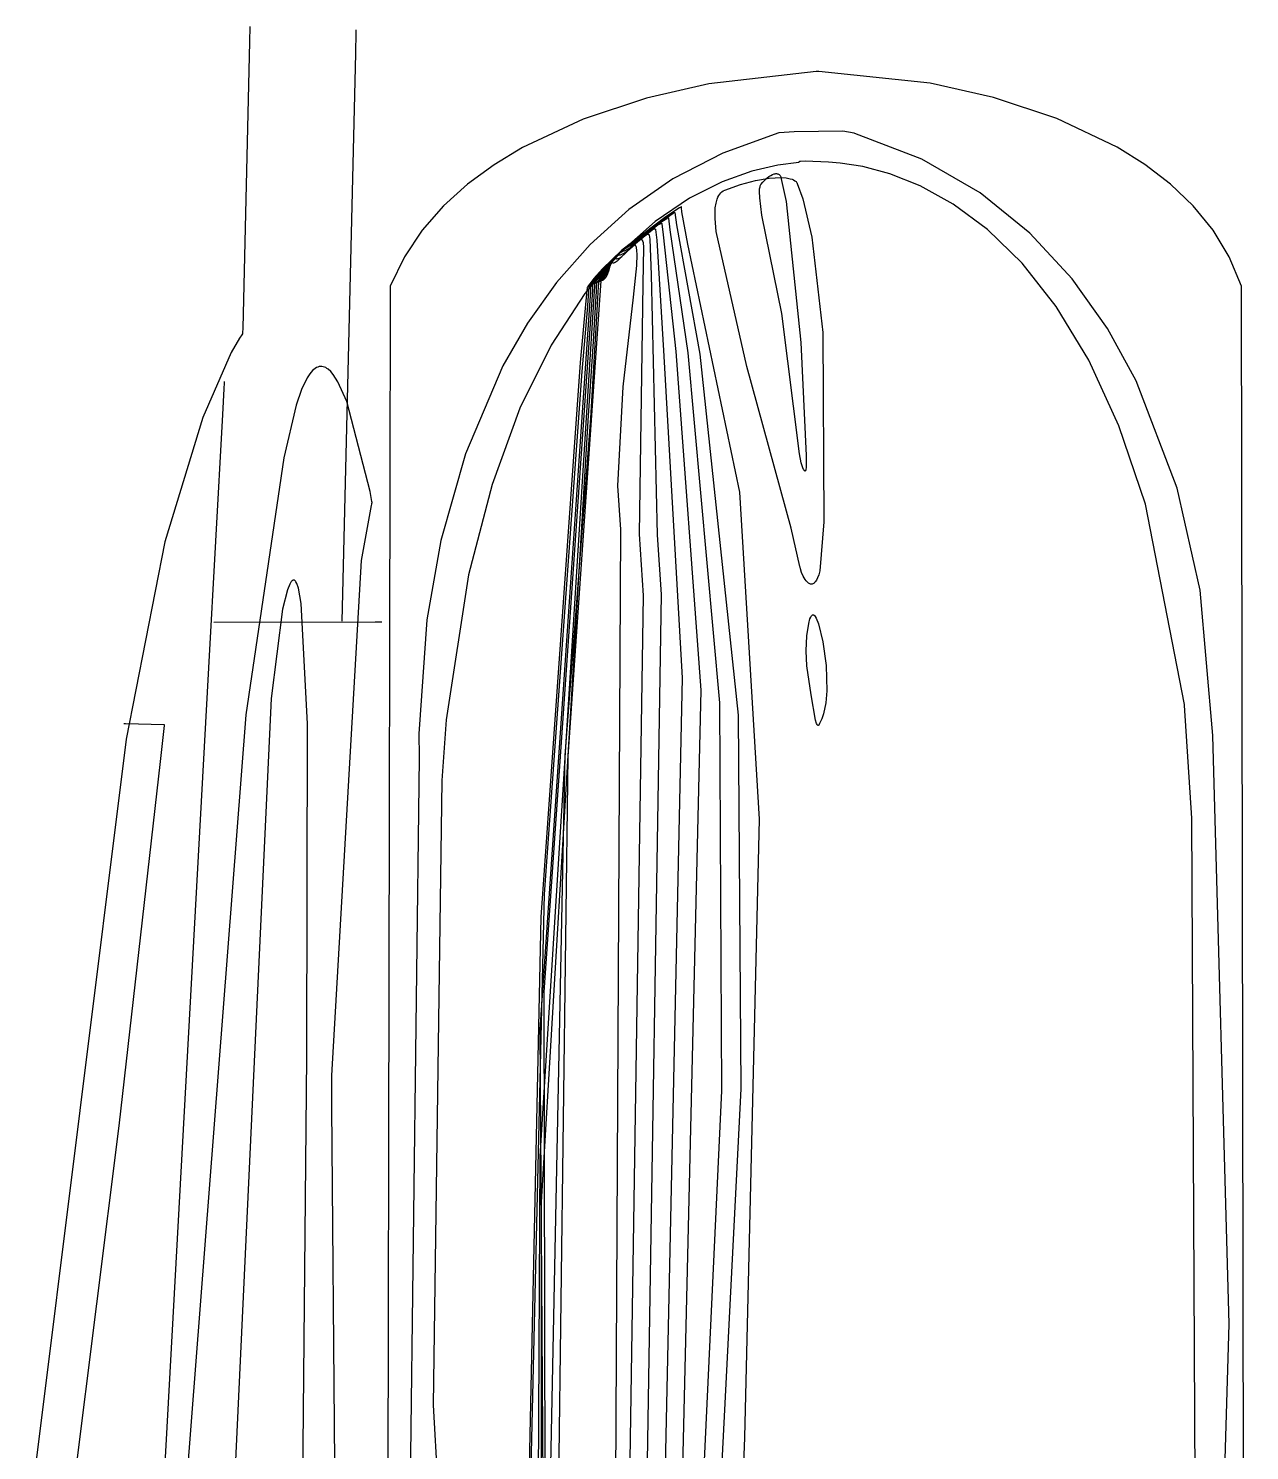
# Model space of a CAD drawing. Extents: x 0.4 to 20.4, y 0.5 to 29.7.
# Drawn here: x 8.734 to 11.257, y 21.199 to 24.137 of the extents above; entities that cross this region are included whole.
import ezdxf

# ---------------------------------------------------------------- set-up
doc = ezdxf.new("R2010")
doc.units = 0

msp = doc.modelspace()

# ---------------------------------------------------------------- linework, layer by layer
at = {"layer": 'Layer 1', "color": 7, "linetype": 'CONTINUOUS'}
for p, q in [((9.192059, 24.141208), (9.191295, 24.109631)), ((9.410908, 24.128999), (9.409855, 24.085462)), ((9.411007, 24.133102), (9.410908, 24.128999)), ((9.41103, 24.134049), (9.411007, 24.133102)), ((9.411034, 24.13424), (9.41103, 24.134049)), ((9.411035, 24.134257), (9.411034, 24.13424)), ((9.411035, 24.134263), (9.411035, 24.134263)), ((9.411035, 24.134263), (9.411035, 24.134263)), ((9.411035, 24.134263), (9.411035, 24.134263)), ((9.411035, 24.134263), (9.411035, 24.134263)), ((9.411035, 24.134263), (9.411035, 24.134263)), ((9.411035, 24.134263), (9.411035, 24.134262)), ((9.411035, 24.134262), (9.411035, 24.134257)), ((9.191295, 24.109631), (9.176976, 23.517625)), ((9.409855, 24.085462), (9.381492, 22.912421)), ((10.361917, 24.048043), (10.140067, 24.022559)), ((10.366581, 24.048043), (10.361917, 24.048043)), ((10.366984, 24.048043), (10.366581, 24.048043)), ((10.367024, 24.048043), (10.366984, 24.048043)), ((10.367033, 24.048043), (10.367024, 24.048043)), ((10.367035, 24.048043), (10.367033, 24.048043)), ((10.597074, 24.024014), (10.367035, 24.048043)), ((10.367035, 24.048043), (10.367035, 24.048043)), ((10.367035, 24.048043), (10.367035, 24.048043)), ((10.367035, 24.048043), (10.367035, 24.048043)), ((10.367035, 24.048043), (10.367035, 24.048043)), ((10.367035, 24.048043), (10.367035, 24.048043)), ((10.367035, 24.048043), (10.367035, 24.048043)), ((10.367035, 24.048043), (10.367035, 24.048043)), ((10.367035, 24.048043), (10.367035, 24.048043)), ((10.140067, 24.022559), (10.011384, 23.992935)), ((10.727878, 23.994451), (10.597074, 24.024014)), ((10.011384, 23.992935), (9.880566, 23.949679)), ((10.859228, 23.950972), (10.727878, 23.994451)), ((9.880566, 23.949679), (9.754895, 23.891005)), ((10.983644, 23.891914), (10.859228, 23.950972)), ((10.284511, 23.921342), (10.168948, 23.879443)), ((10.284594, 23.921366), (10.284511, 23.921342)), ((10.284595, 23.921366), (10.284594, 23.921366)), ((10.284594, 23.921366), (10.284594, 23.921366)), ((10.284594, 23.921366), (10.284594, 23.921366)), ((10.284598, 23.921366), (10.284595, 23.921366)), ((10.284747, 23.921377), (10.284598, 23.921366)), ((10.285656, 23.921443), (10.284747, 23.921377)), ((10.316277, 23.923379), (10.285656, 23.921443)), ((10.416578, 23.924815), (10.316277, 23.923379)), ((10.440527, 23.920339), (10.416578, 23.924815)), ((10.441416, 23.920173), (10.440527, 23.920339)), ((10.441499, 23.920158), (10.441416, 23.920173)), ((10.441519, 23.920154), (10.441499, 23.920158)), ((10.441523, 23.920153), (10.441519, 23.920154)), ((10.580131, 23.867027), (10.441523, 23.920153)), ((10.441523, 23.920153), (10.441523, 23.920153)), ((10.441523, 23.920153), (10.441523, 23.920153)), ((10.441523, 23.920153), (10.441523, 23.920153)), ((10.441523, 23.920153), (10.441523, 23.920153)), ((10.441523, 23.920153), (10.441523, 23.920153)), ((10.441523, 23.920153), (10.441523, 23.920153)), ((10.441523, 23.920153), (10.441523, 23.920153)), ((10.441523, 23.920153), (10.441523, 23.920153)), ((9.754895, 23.891005), (9.696263, 23.855329)), ((11.040913, 23.856024), (10.983644, 23.891914)), ((9.696263, 23.855329), (9.641647, 23.81513)), ((10.168948, 23.879443), (10.065979, 23.826064)), ((10.282661, 23.854712), (10.229039, 23.842186)), ((10.326199, 23.860372), (10.282661, 23.854712)), ((10.325845, 23.860965), (10.325843, 23.860912)), ((10.325843, 23.860912), (10.325849, 23.860861)), ((10.325853, 23.861019), (10.325845, 23.860965)), ((10.325849, 23.860861), (10.325859, 23.860812)), ((10.325868, 23.861074), (10.325853, 23.861019)), ((10.325859, 23.860812), (10.325875, 23.860765)), ((10.325892, 23.861131), (10.325868, 23.861074)), ((10.325875, 23.860765), (10.325894, 23.86072)), ((10.325925, 23.861189), (10.325892, 23.861131)), ((10.325894, 23.86072), (10.325943, 23.860636)), ((10.325967, 23.861248), (10.325925, 23.861189)), ((10.325943, 23.860636), (10.326, 23.860562)), ((10.32602, 23.861308), (10.325967, 23.861248)), ((10.326, 23.860562), (10.32606, 23.860499)), ((10.32616, 23.86143), (10.32602, 23.861308)), ((10.32606, 23.860499), (10.326166, 23.860409)), ((10.326349, 23.861554), (10.32616, 23.86143)), ((10.326166, 23.860409), (10.326216, 23.860374)), ((10.326216, 23.860374), (10.326199, 23.860372)), ((10.326216, 23.860374), (10.326216, 23.860374)), ((10.326216, 23.860374), (10.326216, 23.860374)), ((10.326216, 23.860374), (10.326216, 23.860374)), ((10.326216, 23.860374), (10.326216, 23.860374)), ((10.326594, 23.86168), (10.326349, 23.861554)), ((10.327271, 23.86193), (10.326594, 23.86168)), ((10.329531, 23.862399), (10.327271, 23.86193)), ((10.338913, 23.862987), (10.329531, 23.862399)), ((10.387032, 23.860951), (10.338913, 23.862987)), ((10.41113, 23.859), (10.387032, 23.860951)), ((10.458035, 23.851702), (10.41113, 23.859)), ((10.700307, 23.797419), (10.580131, 23.867027)), ((11.093643, 23.815615), (11.040913, 23.856024)), ((10.065979, 23.826064), (9.974881, 23.762721)), ((10.229039, 23.842186), (10.167458, 23.820296)), ((10.236355, 23.82277), (10.264902, 23.827634)), ((10.251675, 23.819341), (10.259929, 23.827647)), ((10.259929, 23.827647), (10.263979, 23.830871)), ((10.263979, 23.830871), (10.267911, 23.83345)), ((10.264902, 23.827634), (10.289342, 23.828961)), ((10.267911, 23.83345), (10.271676, 23.835367)), ((10.271676, 23.835367), (10.275224, 23.836601)), ((10.275224, 23.836601), (10.276901, 23.836956)), ((10.276901, 23.836956), (10.278504, 23.837135)), ((10.278504, 23.837135), (10.280029, 23.837133)), ((10.280029, 23.837133), (10.281467, 23.836949)), ((10.281467, 23.836949), (10.282814, 23.836581)), ((10.282814, 23.836581), (10.284063, 23.836025)), ((10.284063, 23.836025), (10.285208, 23.835281)), ((10.285208, 23.835281), (10.286242, 23.834345)), ((10.286242, 23.834345), (10.287159, 23.833215)), ((10.287159, 23.833215), (10.287953, 23.831888)), ((10.287953, 23.831888), (10.288618, 23.830364)), ((10.288618, 23.830364), (10.2889, 23.829526)), ((10.2889, 23.829526), (10.288965, 23.829309)), ((10.288965, 23.829309), (10.288997, 23.829199)), ((10.288997, 23.829199), (10.289001, 23.829185)), ((10.289001, 23.829185), (10.289003, 23.829178)), ((10.289003, 23.829178), (10.289006, 23.829169)), ((10.289006, 23.829169), (10.300138, 23.779214)), ((10.289342, 23.828961), (10.299571, 23.828255)), ((10.299571, 23.828255), (10.308231, 23.826613)), ((10.308231, 23.826613), (10.311916, 23.825436)), ((10.311916, 23.825436), (10.315142, 23.824017)), ((10.513959, 23.836663), (10.458035, 23.851702)), ((10.576872, 23.811518), (10.513959, 23.836663)), ((9.641647, 23.81513), (9.591956, 23.770185)), ((10.167458, 23.820296), (10.100044, 23.786545)), ((10.162438, 23.794596), (10.164664, 23.797262)), ((10.164664, 23.797262), (10.167146, 23.799566)), ((10.167146, 23.799566), (10.16989, 23.8015)), ((10.16989, 23.8015), (10.172903, 23.803054)), ((10.172903, 23.803054), (10.205148, 23.81451)), ((10.205148, 23.81451), (10.236355, 23.82277)), ((10.244714, 23.800249), (10.245044, 23.805526)), ((10.245132, 23.786996), (10.244714, 23.800249)), ((10.245044, 23.805526), (10.245762, 23.809832)), ((10.245762, 23.809832), (10.246274, 23.811603)), ((10.246274, 23.811603), (10.246891, 23.813111)), ((10.246891, 23.813111), (10.247617, 23.814348)), ((10.247617, 23.814348), (10.251675, 23.819341)), ((10.315142, 23.824017), (10.317885, 23.822356)), ((10.317885, 23.822356), (10.319068, 23.821434)), ((10.319068, 23.821434), (10.320123, 23.82045)), ((10.320123, 23.82045), (10.321045, 23.819404)), ((10.321045, 23.819404), (10.321833, 23.818297)), ((10.321833, 23.818297), (10.322483, 23.817127)), ((10.322483, 23.817127), (10.322624, 23.816825)), ((10.322624, 23.816825), (10.322691, 23.816672)), ((10.322691, 23.816672), (10.322699, 23.816653)), ((10.322699, 23.816653), (10.322703, 23.816643)), ((10.322703, 23.816643), (10.322709, 23.81663)), ((10.322709, 23.81663), (10.33434, 23.784728)), ((10.644743, 23.773905), (10.576872, 23.811518)), ((10.803359, 23.714076), (10.700307, 23.797419)), ((11.140899, 23.77048), (11.093643, 23.815615)), ((9.591956, 23.770185), (9.548102, 23.72027)), ((10.100044, 23.786545), (10.028921, 23.738434)), ((10.079599, 23.766347), (10.051373, 23.748084)), ((10.082449, 23.768096), (10.079599, 23.766347)), ((10.083118, 23.768502), (10.082449, 23.768096)), ((10.083254, 23.768584), (10.083118, 23.768502)), ((10.083267, 23.768592), (10.083254, 23.768584)), ((10.08327, 23.768593), (10.083267, 23.768592)), ((10.083271, 23.768594), (10.08327, 23.768593)), ((10.083271, 23.768587), (10.083271, 23.768594)), ((10.083271, 23.768594), (10.083271, 23.768594)), ((10.083271, 23.768594), (10.083271, 23.768594)), ((10.083271, 23.768594), (10.083271, 23.768594)), ((10.083271, 23.768594), (10.083271, 23.768594)), ((10.083271, 23.768566), (10.083271, 23.768587)), ((10.083271, 23.76848), (10.083271, 23.768566)), ((10.083275, 23.768128), (10.083271, 23.76848)), ((10.083329, 23.766573), (10.083275, 23.768128)), ((10.084174, 23.758063), (10.083329, 23.766573)), ((10.152832, 23.744194), (10.153426, 23.766636)), ((10.153426, 23.766636), (10.154897, 23.77619)), ((10.154897, 23.77619), (10.157223, 23.78453)), ((10.157223, 23.78453), (10.158724, 23.788221)), ((10.158724, 23.788221), (10.16046, 23.791579)), ((10.16046, 23.791579), (10.162438, 23.794596)), ((10.24966, 23.751222), (10.245132, 23.786996)), ((10.300138, 23.779214), (10.330292, 23.487963)), ((10.33434, 23.784728), (10.353115, 23.70597)), ((10.715539, 23.72146), (10.644743, 23.773905)), ((11.181745, 23.720412), (11.140899, 23.77048)), ((9.974881, 23.762721), (9.89493, 23.690932)), ((10.028921, 23.738434), (9.956216, 23.673465)), ((10.051373, 23.748084), (9.960183, 23.678954)), ((9.970437, 23.686046), (10.042711, 23.737906)), ((9.997989, 23.707539), (10.066603, 23.755718)), ((10.042711, 23.737906), (10.052976, 23.744693)), ((10.052976, 23.744693), (10.054579, 23.745411)), ((10.054579, 23.745411), (10.055218, 23.745599)), ((10.055218, 23.745599), (10.055495, 23.745649)), ((10.055495, 23.745649), (10.055744, 23.745669)), ((10.055744, 23.745669), (10.055964, 23.745657)), ((10.055964, 23.745657), (10.056064, 23.74564)), ((10.056064, 23.74564), (10.056155, 23.745615)), ((10.056155, 23.745615), (10.05624, 23.745582)), ((10.05624, 23.745582), (10.056316, 23.74554)), ((10.056316, 23.74554), (10.056386, 23.745491)), ((10.056386, 23.745491), (10.056448, 23.745433)), ((10.056448, 23.745433), (10.056502, 23.745368)), ((10.056502, 23.745368), (10.056548, 23.745294)), ((10.056548, 23.745294), (10.056587, 23.745211)), ((10.056587, 23.745211), (10.056591, 23.7452)), ((10.056591, 23.7452), (10.056593, 23.745195)), ((10.056593, 23.745195), (10.056594, 23.745193)), ((10.056594, 23.745193), (10.056595, 23.745187)), ((10.056595, 23.745187), (10.059557, 23.720938)), ((10.066603, 23.755718), (10.068156, 23.756537)), ((10.068156, 23.756537), (10.069242, 23.756972)), ((10.069242, 23.756972), (10.069437, 23.757018)), ((10.069437, 23.757018), (10.069602, 23.757039)), ((10.069602, 23.757039), (10.069673, 23.757039)), ((10.069673, 23.757039), (10.069736, 23.757033)), ((10.069736, 23.757033), (10.06979, 23.75702)), ((10.06979, 23.75702), (10.069815, 23.757012)), ((10.069815, 23.757012), (10.069837, 23.757001)), ((10.069837, 23.757001), (10.069857, 23.756989)), ((10.069857, 23.756989), (10.069876, 23.756975)), ((10.069876, 23.756975), (10.069892, 23.756959)), ((10.069892, 23.756959), (10.069906, 23.756942)), ((10.069906, 23.756942), (10.069919, 23.756923)), ((10.069919, 23.756923), (10.069929, 23.756903)), ((10.069929, 23.756903), (10.069931, 23.756897)), ((10.069931, 23.756897), (10.069932, 23.756895)), ((10.069932, 23.756895), (10.069932, 23.756894)), ((10.069932, 23.756894), (10.069933, 23.756893)), ((10.069933, 23.756893), (10.073104, 23.73148)), ((10.096334, 23.691643), (10.084174, 23.758063)), ((10.154999, 23.717817), (10.152832, 23.744194)), ((10.291082, 23.548452), (10.24966, 23.751222)), ((9.548102, 23.72027), (9.510993, 23.665163)), ((9.958391, 23.676385), (9.997989, 23.707539)), ((9.98122, 23.686787), (10.01172, 23.71231)), ((9.997612, 23.701557), (10.029208, 23.7268)), ((9.999784, 23.702411), (10.005585, 23.707451)), ((10.005585, 23.707451), (10.010452, 23.710849)), ((10.010452, 23.710849), (10.011494, 23.711374)), ((10.011494, 23.711374), (10.01246, 23.711751)), ((10.01172, 23.71231), (10.023103, 23.721232)), ((10.01246, 23.711751), (10.013344, 23.711972)), ((10.013344, 23.711972), (10.013755, 23.712021)), ((10.013755, 23.712021), (10.014144, 23.712027)), ((10.014144, 23.712027), (10.014511, 23.71199)), ((10.014511, 23.71199), (10.014855, 23.711908)), ((10.014855, 23.711908), (10.015177, 23.71178)), ((10.015177, 23.71178), (10.015475, 23.711605)), ((10.015475, 23.711605), (10.015748, 23.711382)), ((10.015748, 23.711382), (10.015998, 23.711109)), ((10.015998, 23.711109), (10.016222, 23.710787)), ((10.016222, 23.710787), (10.016422, 23.710412)), ((10.016422, 23.710412), (10.016512, 23.710206)), ((10.016512, 23.710206), (10.016634, 23.709776)), ((10.016634, 23.709776), (10.01792, 23.70137)), ((10.023103, 23.721232), (10.025238, 23.722422)), ((10.025238, 23.722422), (10.026179, 23.722819)), ((10.026179, 23.722819), (10.027031, 23.723076)), ((10.027031, 23.723076), (10.027422, 23.723149)), ((10.027422, 23.723149), (10.02779, 23.723184)), ((10.02779, 23.723184), (10.028134, 23.72318)), ((10.028134, 23.72318), (10.028453, 23.723136)), ((10.028453, 23.723136), (10.028748, 23.723051)), ((10.028748, 23.723051), (10.029017, 23.722924)), ((10.029017, 23.722924), (10.02926, 23.722755)), ((10.029208, 23.7268), (10.03493, 23.731026)), ((10.02926, 23.722755), (10.029478, 23.722542)), ((10.029478, 23.722542), (10.029668, 23.722284)), ((10.029668, 23.722284), (10.029831, 23.721981)), ((10.029831, 23.721981), (10.029903, 23.721813)), ((10.029903, 23.721813), (10.029911, 23.721791)), ((10.029911, 23.721791), (10.029915, 23.72178)), ((10.029915, 23.72178), (10.029916, 23.721777)), ((10.029916, 23.721777), (10.029918, 23.72177)), ((10.029918, 23.72177), (10.032464, 23.69987)), ((10.03493, 23.731026), (10.039348, 23.733672)), ((10.039348, 23.733672), (10.040223, 23.734044)), ((10.040223, 23.734044), (10.041, 23.734287)), ((10.041, 23.734287), (10.041676, 23.734397)), ((10.041676, 23.734397), (10.041974, 23.7344)), ((10.041974, 23.7344), (10.042246, 23.734367)), ((10.042246, 23.734367), (10.042491, 23.734298)), ((10.042491, 23.734298), (10.042603, 23.73425)), ((10.042603, 23.73425), (10.042708, 23.734193)), ((10.042708, 23.734193), (10.042806, 23.734125)), ((10.042806, 23.734125), (10.042897, 23.734049)), ((10.042897, 23.734049), (10.042981, 23.733963)), ((10.042981, 23.733963), (10.043058, 23.733867)), ((10.043058, 23.733867), (10.043127, 23.733761)), ((10.043127, 23.733761), (10.043245, 23.73352)), ((10.043245, 23.73352), (10.043251, 23.733503)), ((10.043251, 23.733503), (10.043254, 23.733495)), ((10.043254, 23.733495), (10.043255, 23.733493)), ((10.043255, 23.733493), (10.043256, 23.733486)), ((10.043256, 23.733486), (10.046009, 23.71041)), ((10.046009, 23.71041), (10.071518, 23.469327)), ((10.059557, 23.720938), (10.096351, 23.466717)), ((10.073104, 23.73148), (10.121183, 23.464139)), ((10.218657, 23.438704), (10.154999, 23.717817)), ((10.78723, 23.651819), (10.715539, 23.72146)), ((10.890597, 23.619745), (10.803359, 23.714076)), ((11.215247, 23.665201), (11.181745, 23.720412)), ((9.89493, 23.690932), (9.825403, 23.612216)), ((9.960183, 23.678954), (9.920041, 23.640595)), ((9.951144, 23.668095), (9.964051, 23.679986)), ((9.954769, 23.672242), (9.970437, 23.686046)), ((9.976535, 23.683686), (9.958834, 23.664326)), ((9.96217, 23.676547), (9.965751, 23.67777)), ((9.964051, 23.679986), (9.96728, 23.682274)), ((9.965751, 23.67777), (9.973314, 23.681572)), ((9.966488, 23.671214), (9.991323, 23.695857)), ((9.96728, 23.682274), (9.970825, 23.684296)), ((9.970825, 23.684296), (9.979616, 23.689146)), ((9.972022, 23.677325), (9.986335, 23.689702)), ((9.973314, 23.681572), (9.98122, 23.686787)), ((9.980438, 23.687091), (9.976535, 23.683686)), ((9.979616, 23.689146), (9.997612, 23.701557)), ((9.982231, 23.68834), (9.980438, 23.687091)), ((9.983899, 23.68923), (9.982231, 23.68834)), ((9.984681, 23.689527), (9.983899, 23.68923)), ((9.985427, 23.689718), (9.984681, 23.689527)), ((9.986133, 23.689797), (9.985427, 23.689718)), ((9.986472, 23.689793), (9.986133, 23.689797)), ((9.986335, 23.689702), (9.999784, 23.702411)), ((9.9868, 23.689759), (9.986472, 23.689793)), ((9.987117, 23.689695), (9.9868, 23.689759)), ((9.987424, 23.6896), (9.987117, 23.689695)), ((9.987719, 23.689472), (9.987424, 23.6896)), ((9.988004, 23.689312), (9.987719, 23.689472)), ((9.988277, 23.689119), (9.988004, 23.689312)), ((9.988538, 23.688891), (9.988277, 23.689119)), ((9.989024, 23.688332), (9.988538, 23.688891)), ((9.989461, 23.687629), (9.989024, 23.688332)), ((9.989846, 23.686777), (9.989461, 23.687629)), ((9.990505, 23.684617), (9.989846, 23.686777)), ((9.991446, 23.678375), (9.990505, 23.684617)), ((9.991323, 23.695857), (9.9939, 23.697953)), ((9.9918, 23.669995), (9.991446, 23.678375)), ((9.9939, 23.697953), (9.996255, 23.699549)), ((9.996255, 23.699549), (9.99734, 23.700133)), ((9.99734, 23.700133), (9.998357, 23.70056)), ((9.998357, 23.70056), (9.999303, 23.700819)), ((9.999303, 23.700819), (9.999748, 23.700883)), ((9.999748, 23.700883), (10.000173, 23.7009)), ((10.000173, 23.7009), (10.000579, 23.700871)), ((10.000579, 23.700871), (10.000965, 23.700793)), ((10.000965, 23.700793), (10.00133, 23.700666)), ((10.00133, 23.700666), (10.001674, 23.700487)), ((10.001674, 23.700487), (10.001996, 23.700256)), ((10.001996, 23.700256), (10.002296, 23.699971)), ((10.002296, 23.699971), (10.002573, 23.699631)), ((10.002573, 23.699631), (10.002827, 23.699234)), ((10.002827, 23.699234), (10.003057, 23.69878)), ((10.003057, 23.69878), (10.003309, 23.698088)), ((10.003309, 23.698088), (10.004069, 23.694626)), ((10.005093, 23.684614), (10.003921, 23.609152)), ((10.004069, 23.694626), (10.005093, 23.684614)), ((10.01792, 23.70137), (10.020812, 23.627897)), ((10.032464, 23.69987), (10.046687, 23.471929)), ((10.204233, 23.178955), (10.096334, 23.691643)), ((10.353115, 23.70597), (10.375212, 23.508856)), ((9.510993, 23.665163), (9.481539, 23.604641)), ((9.956216, 23.673465), (9.884053, 23.589141)), ((9.896756, 23.60589), (9.954769, 23.672242)), ((9.913018, 23.621261), (9.938293, 23.653155)), ((9.922962, 23.640528), (9.958391, 23.676385)), ((9.926861, 23.635162), (9.947518, 23.663949)), ((9.929459, 23.631595), (9.940268, 23.655659)), ((9.93233, 23.640396), (9.94015, 23.653954)), ((9.936643, 23.651485), (9.93265, 23.635353)), ((9.937366, 23.653989), (9.936643, 23.651485)), ((9.937717, 23.654867), (9.937366, 23.653989)), ((9.937893, 23.655201), (9.937717, 23.654867)), ((9.938069, 23.65546), (9.937893, 23.655201)), ((9.938158, 23.655561), (9.938069, 23.65546)), ((9.938247, 23.655641), (9.938158, 23.655561)), ((9.938337, 23.655702), (9.938247, 23.655641)), ((9.938293, 23.653155), (9.951144, 23.668095)), ((9.938382, 23.655725), (9.938337, 23.655702)), ((9.938427, 23.655742), (9.938382, 23.655725)), ((9.938473, 23.655754), (9.938427, 23.655742)), ((9.938518, 23.655761), (9.938473, 23.655754)), ((9.938564, 23.655762), (9.938518, 23.655761)), ((9.93861, 23.655758), (9.938564, 23.655762)), ((9.938657, 23.655749), (9.93861, 23.655758)), ((9.938703, 23.655734), (9.938657, 23.655749)), ((9.93875, 23.655713), (9.938703, 23.655734)), ((9.938845, 23.655655), (9.93875, 23.655713)), ((9.93894, 23.655574), (9.938845, 23.655655)), ((9.939037, 23.655469), (9.93894, 23.655574)), ((9.939235, 23.655188), (9.939037, 23.655469)), ((9.939505, 23.654694), (9.939235, 23.655188)), ((9.93998, 23.65396), (9.939505, 23.654694)), ((9.940504, 23.653371), (9.93998, 23.65396)), ((9.94015, 23.653954), (9.943893, 23.659798)), ((9.940268, 23.655659), (9.942584, 23.659574)), ((9.940783, 23.653129), (9.940504, 23.653371)), ((9.941074, 23.652922), (9.940783, 23.653129)), ((9.941376, 23.652748), (9.941074, 23.652922)), ((9.941688, 23.652606), (9.941376, 23.652748)), ((9.942012, 23.652497), (9.941688, 23.652606)), ((9.942346, 23.65242), (9.942012, 23.652497)), ((9.94269, 23.652373), (9.942346, 23.65242)), ((9.942584, 23.659574), (9.943735, 23.660933)), ((9.943407, 23.65237), (9.94269, 23.652373)), ((9.944163, 23.652482), (9.943407, 23.65237)), ((9.943735, 23.660933), (9.944313, 23.66144)), ((9.943893, 23.659798), (9.947588, 23.664553)), ((9.944956, 23.652704), (9.944163, 23.652482)), ((9.944313, 23.66144), (9.944895, 23.661824)), ((9.944895, 23.661824), (9.945187, 23.661968)), ((9.946642, 23.653456), (9.944956, 23.652704)), ((9.945187, 23.661968), (9.94548, 23.662079)), ((9.94548, 23.662079), (9.945774, 23.662155)), ((9.945774, 23.662155), (9.946071, 23.662197)), ((9.946071, 23.662197), (9.946368, 23.662203)), ((9.946368, 23.662203), (9.946668, 23.662173)), ((9.948451, 23.654582), (9.946642, 23.653456)), ((9.946668, 23.662173), (9.946818, 23.662144)), ((9.946818, 23.662144), (9.946894, 23.662126)), ((9.946894, 23.662126), (9.946903, 23.662123)), ((9.946903, 23.662123), (9.946908, 23.662122)), ((9.946908, 23.662122), (9.946911, 23.66212)), ((9.946911, 23.66212), (9.947402, 23.661854)), ((9.947402, 23.661854), (9.947911, 23.661642)), ((9.947518, 23.663949), (9.952591, 23.669548)), ((9.947588, 23.664553), (9.949431, 23.666414)), ((9.947911, 23.661642), (9.948437, 23.661481)), ((9.948437, 23.661481), (9.948979, 23.661371)), ((9.950369, 23.656041), (9.948451, 23.654582)), ((9.948979, 23.661371), (9.949538, 23.66131)), ((9.949431, 23.666414), (9.95128, 23.667872)), ((9.949538, 23.66131), (9.950701, 23.661331)), ((9.958834, 23.664326), (9.950369, 23.656041)), ((9.950701, 23.661331), (9.951923, 23.661534)), ((9.95128, 23.667872), (9.952208, 23.668436)), ((9.951923, 23.661534), (9.953199, 23.661907)), ((9.952208, 23.668436), (9.95314, 23.668884)), ((9.952591, 23.669548), (9.957666, 23.673935)), ((9.95314, 23.668884), (9.954076, 23.669208)), ((9.953199, 23.661907), (9.954525, 23.662441)), ((9.954076, 23.669208), (9.954311, 23.66927)), ((9.954311, 23.66927), (9.954429, 23.669297)), ((9.954429, 23.669297), (9.954443, 23.669301)), ((9.954443, 23.669301), (9.954451, 23.669302)), ((9.954451, 23.669302), (9.954455, 23.669303)), ((9.954455, 23.669303), (9.955839, 23.669332)), ((9.954525, 23.662441), (9.957315, 23.663947)), ((9.955839, 23.669332), (9.957276, 23.669528)), ((9.957276, 23.669528), (9.958764, 23.669882)), ((9.957315, 23.663947), (9.960259, 23.665968)), ((9.957666, 23.673935), (9.96021, 23.675586)), ((9.958764, 23.669882), (9.961875, 23.671029)), ((9.96021, 23.675586), (9.961485, 23.67626)), ((9.960259, 23.665968), (9.966488, 23.671214)), ((9.961485, 23.67626), (9.961804, 23.676412)), ((9.961804, 23.676412), (9.96217, 23.676547)), ((9.961875, 23.671029), (9.965141, 23.672699)), ((9.965141, 23.672699), (9.972022, 23.677325)), ((9.99095, 23.64731), (9.9918, 23.669995)), ((10.857784, 23.562621), (10.78723, 23.651819)), ((11.240468, 23.604641), (11.215247, 23.665201)), ((9.892785, 23.603919), (9.922962, 23.640528)), ((9.902516, 23.620505), (9.894706, 23.610351)), ((9.900724, 23.607873), (9.913018, 23.621261)), ((9.920041, 23.640595), (9.902516, 23.620505)), ((9.910444, 23.614857), (9.916043, 23.620932)), ((9.914052, 23.615557), (9.919068, 23.620611)), ((9.916043, 23.620932), (9.926861, 23.635162)), ((9.919068, 23.620611), (9.923755, 23.626667)), ((9.919947, 23.618087), (9.922093, 23.620283)), ((9.922093, 23.620283), (9.926001, 23.625536)), ((9.924734, 23.619545), (9.923325, 23.618264)), ((9.923755, 23.626667), (9.93233, 23.640396)), ((9.926037, 23.621042), (9.924734, 23.619545)), ((9.926001, 23.625536), (9.929459, 23.631595)), ((9.927239, 23.622729), (9.926037, 23.621042)), ((9.929363, 23.626565), (9.927239, 23.622729)), ((9.93265, 23.635353), (9.929363, 23.626565)), ((9.984402, 23.581664), (9.99095, 23.64731)), ((10.020812, 23.627897), (10.033621, 23.091009)), ((10.963332, 23.517174), (10.890597, 23.619745)), ((9.481522, 23.595346), (9.481464, 23.562522)), ((9.481536, 23.602925), (9.481522, 23.595346)), ((9.481539, 23.604451), (9.481536, 23.602925)), ((9.481539, 23.604641), (9.481539, 23.604641)), ((9.481539, 23.604641), (9.481539, 23.604641)), ((9.481539, 23.604641), (9.481539, 23.604641)), ((9.481539, 23.604641), (9.481539, 23.604641)), ((9.481539, 23.604641), (9.481539, 23.604639)), ((9.481539, 23.604639), (9.481539, 23.60463)), ((9.481539, 23.60463), (9.481539, 23.604594)), ((9.481539, 23.604594), (9.481539, 23.604451)), ((9.825403, 23.612216), (9.765576, 23.528092)), ((9.800022, 22.146266), (9.900137, 23.596625)), ((9.916587, 23.615675), (9.848744, 22.632997)), ((9.888156, 23.59542), (9.885356, 23.567009)), ((9.888741, 23.601208), (9.888156, 23.59542)), ((9.888796, 23.601753), (9.888741, 23.601208)), ((9.88881, 23.601889), (9.888796, 23.601753)), ((9.888813, 23.601922), (9.88881, 23.601889)), ((9.888814, 23.60193), (9.888813, 23.601922)), ((9.888815, 23.601933), (9.888814, 23.601932)), ((9.888814, 23.601932), (9.888814, 23.60193)), ((9.888819, 23.60194), (9.888815, 23.601933)), ((9.888815, 23.601933), (9.888815, 23.601933)), ((9.888833, 23.60196), (9.888819, 23.60194)), ((9.888859, 23.602), (9.888833, 23.60196)), ((9.888912, 23.602079), (9.888859, 23.602)), ((9.889339, 23.602716), (9.888912, 23.602079)), ((9.88925, 23.5555), (9.892171, 23.593647)), ((9.891079, 23.605262), (9.889339, 23.602716)), ((9.894706, 23.610351), (9.891079, 23.605262)), ((9.892171, 23.593647), (9.892591, 23.600384)), ((9.892591, 23.600384), (9.892753, 23.603324)), ((9.892753, 23.603324), (9.892771, 23.603671)), ((9.892771, 23.603671), (9.892779, 23.603843)), ((9.892779, 23.603843), (9.892781, 23.603886)), ((9.892781, 23.603886), (9.892785, 23.603919)), ((9.894949, 23.57484), (9.896103, 23.593829)), ((9.896103, 23.593829), (9.896583, 23.602604)), ((9.896583, 23.602604), (9.896693, 23.604722)), ((9.896693, 23.604722), (9.896746, 23.605769)), ((9.896746, 23.605769), (9.89675, 23.605855)), ((9.89675, 23.605855), (9.896756, 23.60589)), ((9.900137, 23.596625), (9.900471, 23.602979)), ((9.900471, 23.602979), (9.900632, 23.606128)), ((9.900632, 23.606128), (9.900711, 23.607696)), ((9.900711, 23.607696), (9.900718, 23.607824)), ((9.900718, 23.607824), (9.900724, 23.607873)), ((9.902068, 23.561156), (9.903923, 23.594973)), ((9.903923, 23.594973), (9.904358, 23.603355)), ((9.904358, 23.603355), (9.904571, 23.607535)), ((9.904571, 23.607535), (9.904677, 23.609622)), ((9.904677, 23.609622), (9.904685, 23.609793)), ((9.904685, 23.609793), (9.904692, 23.609857)), ((9.904692, 23.609857), (9.910444, 23.614857)), ((9.906608, 23.57257), (9.907709, 23.593337)), ((9.907709, 23.593337), (9.908246, 23.603746)), ((9.908246, 23.603746), (9.908511, 23.608957)), ((9.908511, 23.608957), (9.908642, 23.611564)), ((9.908642, 23.611564), (9.908653, 23.611778)), ((9.908653, 23.611778), (9.908661, 23.611856)), ((9.908661, 23.611856), (9.911406, 23.613516)), ((9.910197, 23.567002), (9.911494, 23.591686)), ((9.911406, 23.613516), (9.914052, 23.615557)), ((9.911494, 23.591686), (9.912133, 23.604122)), ((9.912133, 23.604122), (9.91245, 23.610363)), ((9.91245, 23.610363), (9.912608, 23.61349)), ((9.912608, 23.61349), (9.912621, 23.613747)), ((9.912621, 23.613747), (9.912629, 23.613839)), ((9.912629, 23.613839), (9.913947, 23.614266)), ((9.913947, 23.614266), (9.915224, 23.614813)), ((9.915224, 23.614813), (9.91766, 23.616246)), ((9.916597, 23.615822), (9.916587, 23.615675)), ((9.916604, 23.615822), (9.916597, 23.615822)), ((9.916635, 23.615823), (9.916604, 23.615822)), ((9.916756, 23.615824), (9.916635, 23.615823)), ((9.916998, 23.61583), (9.916756, 23.615824)), ((9.917475, 23.615858), (9.916998, 23.61583)), ((9.918403, 23.615978), (9.917475, 23.615858)), ((9.91766, 23.616246), (9.919947, 23.618087)), ((9.9193, 23.616177), (9.918403, 23.615978)), ((9.920165, 23.616454), (9.9193, 23.616177)), ((9.921804, 23.617225), (9.920165, 23.616454)), ((9.923325, 23.618264), (9.921804, 23.617225)), ((10.003921, 23.609152), (9.996265, 23.092044)), ((11.257159, 14.218587), (11.240468, 23.604641)), ((9.481464, 23.562522), (9.480845, 23.21416)), ((9.79162, 22.069318), (9.894949, 23.57484)), ((9.884053, 23.589141), (9.814559, 23.482964)), ((9.885356, 23.567009), (9.874149, 23.447049)), ((9.892992, 23.420736), (9.902068, 23.561156)), ((9.901863, 23.490059), (9.906608, 23.57257)), ((9.907528, 23.518352), (9.910197, 23.567002)), ((9.963052, 23.396637), (9.984402, 23.581664)), ((10.92517, 23.4515), (10.857784, 23.562621)), ((9.878246, 23.427965), (9.88925, 23.5555)), ((10.327376, 23.257981), (10.291082, 23.548452)), ((9.175122, 23.504178), (9.170539, 23.497295)), ((9.176304, 23.505835), (9.175122, 23.504178)), ((9.176604, 23.506241), (9.176304, 23.505835)), ((9.176679, 23.506341), (9.176604, 23.506241)), ((9.176698, 23.506366), (9.176679, 23.506341)), ((9.176703, 23.506372), (9.176698, 23.506366)), ((9.176704, 23.506373), (9.176703, 23.506372)), ((9.176705, 23.506388), (9.176704, 23.506376)), ((9.176704, 23.506376), (9.176704, 23.506374)), ((9.176704, 23.506374), (9.176704, 23.506374)), ((9.176704, 23.506374), (9.176704, 23.506374)), ((9.176704, 23.506374), (9.176704, 23.506373)), ((9.176706, 23.506437), (9.176705, 23.506388)), ((9.176745, 23.508073), (9.176706, 23.506437)), ((9.176976, 23.517625), (9.176745, 23.508073)), ((9.765576, 23.528092), (9.714725, 23.440076)), ((9.895979, 23.331972), (9.907528, 23.518352)), ((10.375212, 23.508856), (10.377518, 23.118021)), ((11.022871, 23.40911), (10.963332, 23.517174)), ((9.170539, 23.497295), (9.153405, 23.467754)), ((9.814559, 23.482964), (9.749859, 23.352436)), ((9.890948, 23.326391), (9.901863, 23.490059)), ((10.046687, 23.471929), (10.085205, 22.795799)), ((10.330292, 23.487963), (10.341131, 23.255066)), ((9.153405, 23.467754), (9.094491, 23.333577)), ((9.874149, 23.447049), (9.793132, 22.301396)), ((10.071518, 23.469327), (10.123684, 22.769879)), ((10.096351, 23.466717), (10.162165, 22.743948)), ((10.121183, 23.464139), (10.200642, 22.718084)), ((10.987357, 23.316094), (10.92517, 23.4515)), ((9.310095, 23.414946), (9.29871, 23.391423)), ((9.315738, 23.423507), (9.310095, 23.414946)), ((9.321341, 23.430065), (9.315738, 23.423507)), ((9.324125, 23.432624), (9.321341, 23.430065)), ((9.326897, 23.434718), (9.324125, 23.432624)), ((9.329655, 23.436361), (9.326897, 23.434718)), ((9.3324, 23.437564), (9.329655, 23.436361)), ((9.33513, 23.438339), (9.3324, 23.437564)), ((9.337844, 23.4387), (9.33513, 23.438339)), ((9.340542, 23.438657), (9.337844, 23.4387)), ((9.343223, 23.438224), (9.340542, 23.438657)), ((9.345886, 23.437412), (9.343223, 23.438224)), ((9.348531, 23.436235), (9.345886, 23.437412)), ((9.351156, 23.434703), (9.348531, 23.436235)), ((9.353762, 23.432829), (9.351156, 23.434703)), ((9.358909, 23.428105), (9.353762, 23.432829)), ((9.363966, 23.422161), (9.358909, 23.428105)), ((9.373787, 23.407004), (9.363966, 23.422161)), ((9.714725, 23.440076), (9.637059, 23.258445)), ((9.791838, 21.807158), (9.892992, 23.420736)), ((9.80055, 22.348655), (9.878246, 23.427965)), ((10.310472, 23.104643), (10.218657, 23.438704)), ((9.13798, 23.392238), (9.135086, 23.339423)), ((9.138659, 23.404642), (9.13798, 23.392238)), ((9.138797, 23.407161), (9.138659, 23.404642)), ((9.13881, 23.407398), (9.138797, 23.407161)), ((9.138813, 23.407457), (9.13881, 23.407398)), ((9.138814, 23.407471), (9.138813, 23.407457)), ((9.138815, 23.407476), (9.138814, 23.407475)), ((9.138814, 23.407475), (9.138814, 23.407471)), ((9.138815, 23.407476), (9.138815, 23.407476)), ((9.138815, 23.407476), (9.138815, 23.407476)), ((9.138815, 23.407476), (9.138815, 23.407476)), ((9.29871, 23.391423), (9.287236, 23.358713)), ((9.392086, 23.36635), (9.373787, 23.407004)), ((9.951903, 23.192111), (9.963052, 23.396637)), ((11.107604, 23.18749), (11.022871, 23.40911)), ((9.287236, 23.358713), (9.261912, 23.250034)), ((9.440182, 23.180689), (9.392086, 23.36635)), ((9.094491, 23.333577), (9.016489, 23.076425)), ((9.135086, 23.339423), (9.106408, 22.816052)), ((9.749859, 23.352436), (9.692078, 23.195059)), ((9.794544, 21.712085), (9.890948, 23.326391)), ((9.843473, 22.634893), (9.895979, 23.331972)), ((11.042313, 23.15404), (10.987357, 23.316094)), ((9.261912, 23.250034), (9.183188, 22.719306)), ((9.637059, 23.258445), (9.586615, 23.079469)), ((10.330935, 23.23997), (10.327376, 23.257981)), ((10.334205, 23.229573), (10.330935, 23.23997)), ((10.341405, 23.23738), (10.341015, 23.229171)), ((10.341131, 23.255066), (10.341405, 23.23738)), ((9.480845, 23.21416), (9.464153, 13.828106)), ((10.335954, 23.225637), (10.334205, 23.229573)), ((10.336809, 23.224212), (10.335954, 23.225637)), ((10.337225, 23.223664), (10.336809, 23.224212)), ((10.337632, 23.223236), (10.337225, 23.223664)), ((10.337831, 23.22307), (10.337632, 23.223236)), ((10.338027, 23.222936), (10.337831, 23.22307)), ((10.33822, 23.222837), (10.338027, 23.222936)), ((10.338409, 23.222773), (10.33822, 23.222837)), ((10.338503, 23.222754), (10.338409, 23.222773)), ((10.338595, 23.222745), (10.338503, 23.222754)), ((10.338686, 23.222745), (10.338595, 23.222745)), ((10.338777, 23.222754), (10.338686, 23.222745)), ((10.338866, 23.222773), (10.338777, 23.222754)), ((10.338954, 23.222801), (10.338866, 23.222773)), ((10.339041, 23.22284), (10.338954, 23.222801)), ((10.339128, 23.222888), (10.339041, 23.22284)), ((10.339212, 23.222946), (10.339128, 23.222888)), ((10.339379, 23.223093), (10.339212, 23.222946)), ((10.33954, 23.223282), (10.339379, 23.223093)), ((10.339696, 23.223514), (10.33954, 23.223282)), ((10.339847, 23.223789), (10.339696, 23.223514)), ((10.340132, 23.224475), (10.339847, 23.223789)), ((10.340628, 23.226416), (10.340132, 23.224475)), ((10.341015, 23.229171), (10.340628, 23.226416)), ((9.443973, 23.159823), (9.440182, 23.180689)), ((9.692078, 23.195059), (9.643342, 23.008336)), ((9.958106, 23.10209), (9.951903, 23.192111)), ((10.244694, 22.503436), (10.204233, 23.178955)), ((11.155271, 22.976862), (11.107604, 23.18749)), ((9.422258, 23.037858), (9.442999, 23.151437)), ((9.442999, 23.151437), (9.443713, 23.154594)), ((9.443713, 23.154594), (9.444071, 23.156163)), ((9.4443, 23.157915), (9.443973, 23.159823)), ((9.444071, 23.156163), (9.444251, 23.156945)), ((9.444251, 23.156945), (9.444341, 23.157335)), ((9.444365, 23.157525), (9.4443, 23.157915)), ((9.444341, 23.157335), (9.444364, 23.157433)), ((9.444364, 23.157433), (9.444374, 23.157476)), ((9.444372, 23.157488), (9.444365, 23.157525)), ((9.444373, 23.157479), (9.444372, 23.157488)), ((9.444373, 23.157477), (9.444373, 23.157479)), ((9.444374, 23.157476), (9.444373, 23.157477)), ((9.444374, 23.157476), (9.444374, 23.157476)), ((9.444374, 23.157476), (9.444374, 23.157476)), ((11.122408, 22.740531), (11.042313, 23.15404)), ((9.947964, 21.129722), (9.958106, 23.10209)), ((9.996265, 23.092044), (10.004607, 22.965797)), ((10.033621, 23.091009), (10.041847, 22.96772)), ((10.328215, 23.025831), (10.310472, 23.104643)), ((10.377518, 23.118021), (10.369112, 23.016745)), ((9.016489, 23.076425), (8.935923, 22.668884)), ((9.586615, 23.079469), (9.557604, 22.915292)), ((9.36141, 21.973736), (9.422258, 23.037858)), ((9.643342, 23.008336), (9.597029, 22.708801)), ((10.328248, 23.025621), (10.328215, 23.025831)), ((10.32855, 23.023956), (10.328248, 23.025621)), ((10.329368, 23.02043), (10.32855, 23.023956)), ((10.331785, 23.012912), (10.329368, 23.02043)), ((10.335091, 23.005368), (10.331785, 23.012912)), ((10.339108, 22.998511), (10.335091, 23.005368)), ((10.364701, 23.002165), (10.362347, 22.997319)), ((10.366951, 23.008301), (10.364701, 23.002165)), ((10.369112, 23.016745), (10.366951, 23.008301)), ((9.269708, 22.977639), (9.259317, 22.937138)), ((9.274399, 22.989268), (9.269708, 22.977639)), ((9.27662, 22.993159), (9.274399, 22.989268)), ((9.2777, 22.994637), (9.27662, 22.993159)), ((9.278759, 22.995808), (9.2777, 22.994637)), ((9.279799, 22.996675), (9.278759, 22.995808)), ((9.280312, 22.996996), (9.279799, 22.996675)), ((9.28082, 22.997242), (9.280312, 22.996996)), ((9.281322, 22.997415), (9.28082, 22.997242)), ((9.28182, 22.997514), (9.281322, 22.997415)), ((9.282313, 22.99754), (9.28182, 22.997514)), ((9.282801, 22.997494), (9.282313, 22.99754)), ((9.283285, 22.997375), (9.282801, 22.997494)), ((9.283763, 22.997185), (9.283285, 22.997375)), ((9.284237, 22.996923), (9.283763, 22.997185)), ((9.284706, 22.996591), (9.284237, 22.996923)), ((9.28517, 22.996188), (9.284706, 22.996591)), ((9.286085, 22.995174), (9.28517, 22.996188)), ((9.28698, 22.993884), (9.286085, 22.995174)), ((9.288716, 22.990493), (9.28698, 22.993884)), ((9.291972, 22.980566), (9.288716, 22.990493)), ((9.297652, 22.948964), (9.291972, 22.980566)), ((10.341326, 22.995564), (10.339108, 22.998511)), ((10.343654, 22.993058), (10.341326, 22.995564)), ((10.34607, 22.991081), (10.343654, 22.993058)), ((10.347303, 22.99032), (10.34607, 22.991081)), ((10.34855, 22.989724), (10.347303, 22.99032)), ((10.349808, 22.989305), (10.34855, 22.989724)), ((10.351073, 22.989075), (10.349808, 22.989305)), ((10.352343, 22.989044), (10.351073, 22.989075)), ((10.353616, 22.989224), (10.352343, 22.989044)), ((10.354888, 22.989625), (10.353616, 22.989224)), ((10.356156, 22.99026), (10.354888, 22.989625)), ((10.357418, 22.991139), (10.356156, 22.99026)), ((10.358671, 22.992273), (10.357418, 22.991139)), ((10.359912, 22.993674), (10.358671, 22.992273)), ((10.362347, 22.997319), (10.359912, 22.993674)), ((11.181314, 22.676492), (11.155271, 22.976862)), ((9.310874, 22.700652), (9.297652, 22.948964)), ((10.004607, 22.965797), (9.970878, 20.785728)), ((10.041847, 22.96772), (10.006279, 20.789744)), ((9.259317, 22.937138), (9.235682, 22.752614)), ((9.557604, 22.915292), (9.540728, 22.679917)), ((10.346347, 22.908015), (10.348964, 22.917411)), ((10.348964, 22.917411), (10.350435, 22.920931)), ((10.350435, 22.920931), (10.351209, 22.92236)), ((10.351209, 22.92236), (10.352006, 22.923554)), ((10.352006, 22.923554), (10.352827, 22.924504)), ((10.352827, 22.924504), (10.353246, 22.924883)), ((10.353246, 22.924883), (10.35367, 22.925198)), ((10.35367, 22.925198), (10.354099, 22.925446)), ((10.354099, 22.925446), (10.354534, 22.925627)), ((10.354534, 22.925627), (10.354974, 22.925739)), ((10.354974, 22.925739), (10.355418, 22.92578)), ((10.355418, 22.92578), (10.355868, 22.92575)), ((10.355868, 22.92575), (10.356322, 22.925647)), ((10.356322, 22.925647), (10.356781, 22.92547)), ((10.356781, 22.92547), (10.357245, 22.925217)), ((10.357245, 22.925217), (10.357712, 22.924888)), ((10.357712, 22.924888), (10.358185, 22.92448)), ((10.358185, 22.92448), (10.358661, 22.923993)), ((10.358661, 22.923993), (10.35987, 22.922421)), ((10.35987, 22.922421), (10.361915, 22.918713)), ((10.361915, 22.918713), (10.366425, 22.907004)), ((9.450903, 22.910365), (9.117649, 22.910153)), ((9.463272, 22.910373), (9.450903, 22.910365)), ((9.464437, 22.910373), (9.463272, 22.910373)), ((9.464706, 22.910374), (9.464437, 22.910373)), ((9.464761, 22.910374), (9.464706, 22.910374)), ((9.464766, 22.910374), (9.464761, 22.910374)), ((9.464767, 22.910374), (9.464766, 22.910374)), ((9.464767, 22.910374), (9.464767, 22.910374)), ((9.464767, 22.910374), (9.464767, 22.910374)), ((9.464767, 22.910374), (9.464767, 22.910374)), ((9.464767, 22.910374), (9.464767, 22.910374)), ((9.464767, 22.910374), (9.464767, 22.910374)), ((9.464767, 22.910374), (9.464767, 22.910374)), ((10.342622, 22.882112), (10.346347, 22.908015)), ((10.366425, 22.907004), (10.375707, 22.869904)), ((10.34129, 22.851149), (10.342622, 22.882112)), ((10.375707, 22.869904), (10.382664, 22.821212)), ((10.34281, 22.820432), (10.34129, 22.851149)), ((9.106408, 22.816052), (8.923307, 19.474448)), ((10.351232, 22.760114), (10.34281, 22.820432)), ((10.382664, 22.821212), (10.384081, 22.768907)), ((10.085205, 22.795799), (10.041681, 20.793759)), ((10.123684, 22.769879), (10.077082, 20.797775)), ((10.384081, 22.768907), (10.381708, 22.743895)), ((9.235682, 22.752614), (9.148136, 20.875786)), ((10.162165, 22.743948), (10.166436, 21.942603)), ((10.360498, 22.708366), (10.351232, 22.760114)), ((10.381708, 22.743895), (10.376745, 22.720972)), ((11.122421, 22.740421), (11.122408, 22.740531)), ((11.122421, 22.74042), (11.122421, 22.740421)), ((11.122421, 22.740421), (11.122421, 22.740421)), ((11.122422, 22.740402), (11.122421, 22.74042)), ((11.122451, 22.74008), (11.122422, 22.740402)), ((11.122611, 22.738242), (11.122451, 22.74008)), ((11.13788, 22.505641), (11.122611, 22.738242)), ((9.183188, 22.719306), (9.02393, 20.653644)), ((9.597029, 22.708801), (9.588532, 22.583439)), ((10.200642, 22.718084), (10.20634, 21.946247)), ((10.362723, 22.701159), (10.360498, 22.708366)), ((10.373167, 22.710606), (10.36879, 22.701136)), ((10.376745, 22.720972), (10.373167, 22.710606)), ((8.931759, 22.700988), (8.931759, 22.700988)), ((8.931759, 22.700988), (8.931759, 22.700988)), ((8.931759, 22.700988), (8.931759, 22.700988)), ((8.931759, 22.700988), (8.931759, 22.700988)), ((8.931759, 22.700988), (8.931759, 22.700988)), ((8.931759, 22.700988), (8.93176, 22.700988)), ((8.93176, 22.700988), (8.93176, 22.700988)), ((8.93176, 22.700988), (8.931761, 22.700988)), ((8.931761, 22.700988), (8.931774, 22.700987)), ((8.931774, 22.700987), (8.931839, 22.700986)), ((8.931839, 22.700986), (8.932118, 22.700979)), ((8.932118, 22.700979), (8.935088, 22.700908)), ((8.935088, 22.700908), (9.015098, 22.698988)), ((9.014197, 22.69084), (9.006665, 22.623018)), ((9.0149, 22.697192), (9.014197, 22.69084)), ((9.015061, 22.698656), (9.0149, 22.697192)), ((9.015094, 22.698951), (9.015061, 22.698656)), ((9.015097, 22.698979), (9.015094, 22.698951)), ((9.015098, 22.698986), (9.015097, 22.698979)), ((9.015098, 22.698988), (9.015098, 22.698988)), ((9.015098, 22.698988), (9.015098, 22.698988)), ((9.015098, 22.698988), (9.015098, 22.698988)), ((9.015098, 22.698988), (9.015098, 22.698988)), ((9.015098, 22.698988), (9.015098, 22.698987)), ((9.015098, 22.698987), (9.015098, 22.698986)), ((9.309484, 22.012883), (9.310874, 22.700652)), ((9.540728, 22.679917), (9.541285, 22.63301)), ((10.363802, 22.698823), (10.362723, 22.701159)), ((10.364331, 22.698004), (10.363802, 22.698823)), ((10.364594, 22.697686), (10.364331, 22.698004)), ((10.364854, 22.697431), (10.364594, 22.697686)), ((10.365112, 22.697239), (10.364854, 22.697431)), ((10.365241, 22.697167), (10.365112, 22.697239)), ((10.365369, 22.697112), (10.365241, 22.697167)), ((10.365496, 22.697073), (10.365369, 22.697112)), ((10.365623, 22.697051), (10.365496, 22.697073)), ((10.36575, 22.697045), (10.365623, 22.697051)), ((10.365876, 22.697057), (10.36575, 22.697045)), ((10.366001, 22.697085), (10.365876, 22.697057)), ((10.366126, 22.697131), (10.366001, 22.697085)), ((10.366251, 22.697194), (10.366126, 22.697131)), ((10.366374, 22.697274), (10.366251, 22.697194)), ((10.366498, 22.697373), (10.366374, 22.697274)), ((10.366742, 22.697623), (10.366498, 22.697373)), ((10.366985, 22.697945), (10.366742, 22.697623)), ((10.36879, 22.701136), (10.366985, 22.697945)), ((8.935923, 22.668884), (8.73436, 21.052672)), ((11.214741, 21.460268), (11.181314, 22.676492)), ((9.006665, 22.623018), (8.921353, 21.87009)), ((9.541362, 22.630357), (9.518388, 20.792982)), ((9.541285, 22.63301), (9.541381, 22.630712)), ((9.541381, 22.630704), (9.541362, 22.630357)), ((9.541381, 22.630712), (9.541381, 22.630706)), ((9.541381, 22.630706), (9.541381, 22.630705)), ((9.541381, 22.630705), (9.541381, 22.630704)), ((9.541381, 22.630704), (9.541381, 22.630704)), ((9.541381, 22.630704), (9.541381, 22.630704)), ((9.79922, 20.48591), (9.843473, 22.634893)), ((9.848744, 22.632997), (9.816591, 20.097827)), ((9.588532, 22.583439), (9.570736, 21.292958)), ((10.214169, 21.225974), (10.244694, 22.503436)), ((11.145276, 21.101759), (11.13788, 22.505641)), ((9.760967, 20.657199), (9.80055, 22.348655)), ((9.793132, 22.301396), (9.755148, 20.551286)), ((9.805019, 19.85012), (9.800022, 22.146266)), ((9.806668, 19.739857), (9.79162, 22.069318)), ((9.300778, 21.066336), (9.309484, 22.012883)), ((9.361067, 21.921088), (9.36141, 21.973736)), ((10.20634, 21.946247), (10.14787, 20.805807)), ((9.361037, 21.909363), (9.361067, 21.921088)), ((10.166436, 21.942603), (10.112484, 20.801791)), ((9.367073, 21.172657), (9.361037, 21.909363)), ((8.921353, 21.87009), (8.742547, 20.452925)), ((9.78495, 20.492261), (9.791838, 21.807158)), ((9.794411, 20.364143), (9.794544, 21.712085)), ((11.184711, 20.444047), (11.214741, 21.460268)), ((9.570736, 21.292958), (9.625767, 20.293599)), ((10.183174, 20.368229), (10.214169, 21.225974))]:
    msp.add_line(p, q, dxfattribs=at)

doc.saveas('drawing.dxf')
